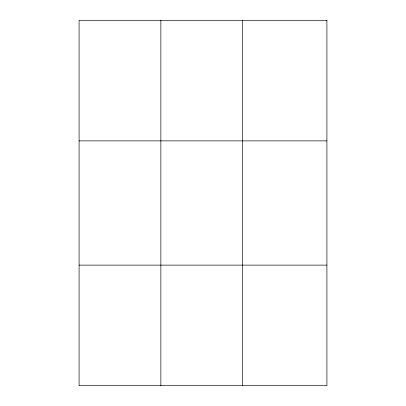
<?xml version="1.0" encoding="UTF-8"?>
<svg xmlns="http://www.w3.org/2000/svg" width="406" height="406" viewBox="0 0 406 406"><rect width="100%" height="100%" fill="white"/><g stroke="black" fill="none" stroke-linecap="round" stroke-linejoin="round"><path stroke-width="0.61" d="M242.651 385.7L242.651 20.3M79.089 140.882L326.911 140.882M79.089 265.118L326.911 265.118M160.872 20.3L160.872 385.7M326.911 20.3L326.911 385.7L79.089 385.7L79.089 20.3L326.911 20.3"/></g></svg>
